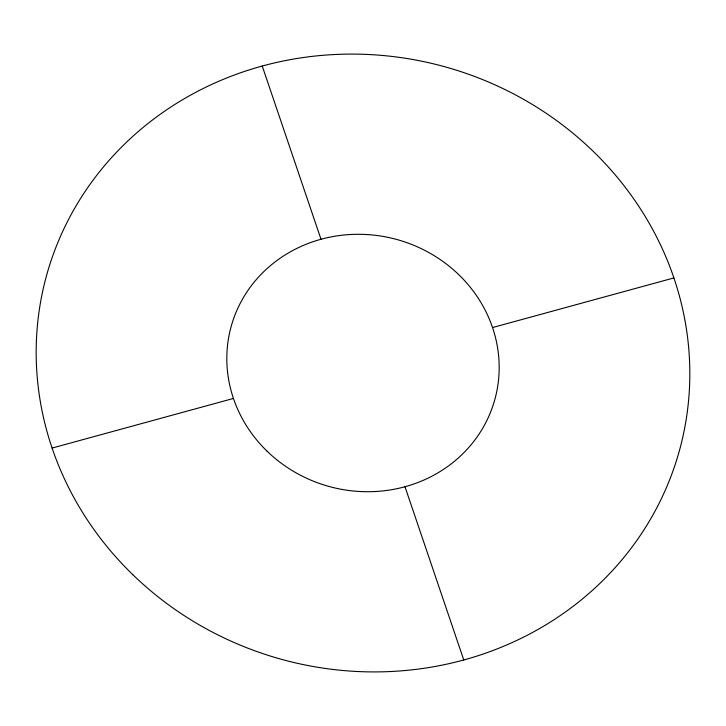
<?xml version="1.0" encoding="UTF-8"?>
<svg xmlns="http://www.w3.org/2000/svg" width="726" height="726" viewBox="0 0 726 726"><rect width="100%" height="100%" fill="white"/><g stroke="black" fill="none" stroke-linecap="round" stroke-linejoin="round"><path stroke-width="1.09" d="M52.1 448.069L233.454 398.447M492.546 327.553L673.9 277.931M262.231 66.039L321.01 239.262M404.99 486.738L463.769 659.961M267.095 451.209A136.797 128.048 15.7 0 0 494.678 400.08A136.797 128.048 15.7 0 0 327.226 237.72A136.797 128.048 15.7 0 0 267.095 451.209M132.831 574.693A328.315 307.325 15.7 0 0 679.028 451.98A328.315 307.325 15.7 0 0 277.132 62.327A328.315 307.325 15.7 0 0 132.831 574.693"/></g></svg>
